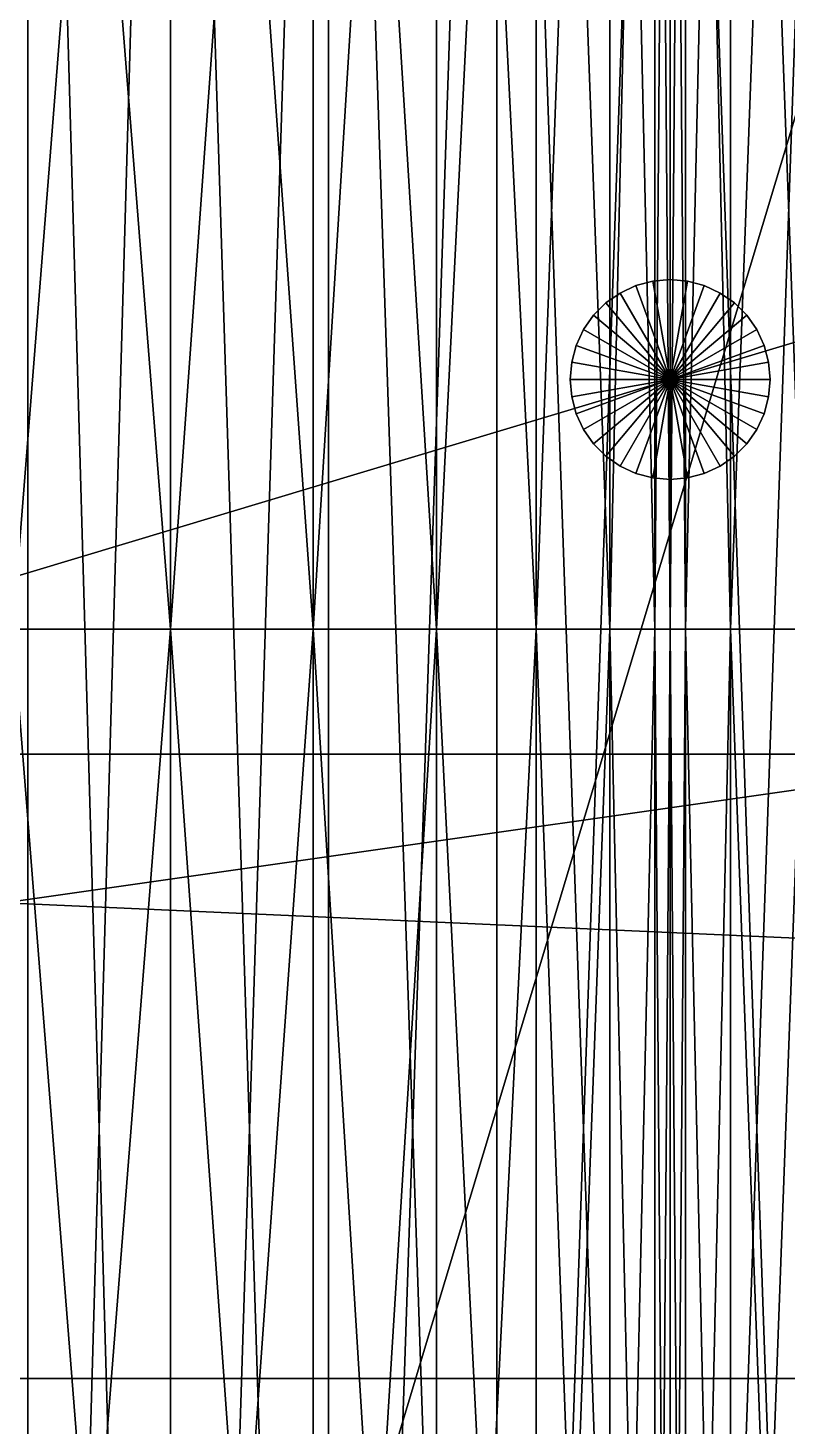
# Model space of a CAD drawing. Header units: metres. Extents: x -7 to 7, y -6 to 6.4.
# Drawn here: x -3.643 to -2.883, y 2.202 to 3.602 of the extents above; entities that cross this region are included whole.
import ezdxf

# ---------------------------------------------------------------- set-up
doc = ezdxf.new("R2010")
doc.units = ezdxf.units.M

msp = doc.modelspace()

# ---------------------------------------------------------------- linework, layer by layer
at = {"layer": 'Cube'}
for points in [[(-7, 4.25, 0.2), (7, 2.875, 0.175), (-7, 2.875, 0.175)], [(-7, 4.25, 0.2), (7, 4.25, 0.2), (7, 2.875, 0.175)], [(-7, 2.25, -0.2), (7, 4.25, -0.2), (-7, 4.25, -0.2)], [(-7, 2.25, -0.2), (7, 2.25, -0.2), (7, 4.25, -0.2)], [(-7, 2.875, 0.175), (7, 2.25, -0.2), (-7, 2.25, -0.2)], [(-7, 2.875, 0.175), (7, 2.875, 0.175), (7, 2.25, -0.2)]]:
    msp.add_3dface(points, dxfattribs=at)
at = {"layer": 'Cylinder 11'}
for points in [[(-3, 3.25, 1.9), (-3.0342, 3.344, 1.9), (-3.0174, 3.3485, 1.9)], [(-3.0342, 3.344, 1.9), (-3.0174, 3.3485, 1.9), (-3.0174, 3.3485, 1.9)], [(-3.0342, 3.344, 1.9), (-3.0342, 3.344, 1.9), (-3.0174, 3.3485, 1.9)], [(-3.0342, 3.344, 1.9), (-3.0174, 3.3485, 1.4), (-3.0174, 3.3485, 1.9)], [(-3.0342, 3.344, 1.9), (-3.0342, 3.344, 1.4), (-3.0174, 3.3485, 1.4)], [(-3.0342, 3.344, 1.4), (-3.0174, 3.3485, 0.9), (-3.0174, 3.3485, 1.4)], [(-3.0342, 3.344, 1.4), (-3.0342, 3.344, 0.9), (-3.0174, 3.3485, 0.9)], [(-3.0342, 3.344, 0.9), (-3.0174, 3.3485, 0.9), (-3.0174, 3.3485, 0.9)], [(-3.0342, 3.344, 0.9), (-3.0342, 3.344, 0.9), (-3.0174, 3.3485, 0.9)], [(-3.0342, 3.344, 0.9), (-3, 3.25, 0.9), (-3.0174, 3.3485, 0.9)], [(-3, 3.25, 1.9), (-3.0174, 3.3485, 1.9), (-3, 3.35, 1.9)], [(-3.0174, 3.3485, 1.9), (-3, 3.35, 1.9), (-3, 3.35, 1.9)], [(-3.0174, 3.3485, 1.9), (-3.0174, 3.3485, 1.9), (-3, 3.35, 1.9)], [(-3.0174, 3.3485, 1.9), (-3, 3.35, 1.4), (-3, 3.35, 1.9)], [(-3.0174, 3.3485, 1.9), (-3.0174, 3.3485, 1.4), (-3, 3.35, 1.4)], [(-3.0174, 3.3485, 1.4), (-3, 3.35, 0.9), (-3, 3.35, 1.4)], [(-3.0174, 3.3485, 1.4), (-3.0174, 3.3485, 0.9), (-3, 3.35, 0.9)], [(-3.0174, 3.3485, 0.9), (-3, 3.35, 0.9), (-3, 3.35, 0.9)], [(-3.0174, 3.3485, 0.9), (-3.0174, 3.3485, 0.9), (-3, 3.35, 0.9)], [(-3.0174, 3.3485, 0.9), (-3, 3.25, 0.9), (-3, 3.35, 0.9)], [(-3.0174, 3.3485, 0.9), (-3, 3.25, 0.9), (-3, 3.25, 0.9)], [(-3, 3.25, 1.9), (-3.0174, 3.3485, 1.9), (-3, 3.25, 1.9)], [(-3, 3.25, 1.9), (-3, 3.35, 1.9), (-3, 3.25, 1.9)], [(-3, 3.25, 1.9), (-3, 3.35, 1.9), (-2.9826, 3.3485, 1.9)], [(-3, 3.35, 1.9), (-2.9826, 3.3485, 1.9), (-2.9826, 3.3485, 1.9)], [(-3, 3.35, 1.9), (-3, 3.35, 1.9), (-2.9826, 3.3485, 1.9)], [(-3, 3.35, 1.9), (-2.9826, 3.3485, 1.4), (-2.9826, 3.3485, 1.9)], [(-3, 3.35, 1.9), (-3, 3.35, 1.4), (-2.9826, 3.3485, 1.4)], [(-3, 3.35, 1.4), (-2.9826, 3.3485, 0.9), (-2.9826, 3.3485, 1.4)], [(-3, 3.35, 1.4), (-3, 3.35, 0.9), (-2.9826, 3.3485, 0.9)], [(-3, 3.35, 0.9), (-2.9826, 3.3485, 0.9), (-2.9826, 3.3485, 0.9)], [(-3, 3.35, 0.9), (-3, 3.35, 0.9), (-2.9826, 3.3485, 0.9)], [(-3, 3.35, 0.9), (-3, 3.25, 0.9), (-2.9826, 3.3485, 0.9)], [(-3, 3.35, 0.9), (-3, 3.25, 0.9), (-3, 3.25, 0.9)], [(-3, 3.25, 1.9), (-2.9826, 3.3485, 1.9), (-2.9658, 3.344, 1.9)], [(-2.9826, 3.3485, 0.9), (-3, 3.25, 0.9), (-2.9658, 3.344, 0.9)], [(-2.9826, 3.3485, 0.9), (-3, 3.25, 0.9), (-3, 3.25, 0.9)], [(-3, 3.25, 1.9), (-2.9826, 3.3485, 1.9), (-3, 3.25, 1.9)], [(-2.9826, 3.3485, 1.9), (-2.9658, 3.344, 1.9), (-2.9658, 3.344, 1.9)], [(-2.9826, 3.3485, 1.9), (-2.9826, 3.3485, 1.9), (-2.9658, 3.344, 1.9)], [(-2.9826, 3.3485, 1.9), (-2.9658, 3.344, 1.4), (-2.9658, 3.344, 1.9)], [(-2.9826, 3.3485, 1.9), (-2.9826, 3.3485, 1.4), (-2.9658, 3.344, 1.4)], [(-2.9826, 3.3485, 1.4), (-2.9658, 3.344, 0.9), (-2.9658, 3.344, 1.4)], [(-2.9826, 3.3485, 1.4), (-2.9826, 3.3485, 0.9), (-2.9658, 3.344, 0.9)], [(-2.9826, 3.3485, 0.9), (-2.9658, 3.344, 0.9), (-2.9658, 3.344, 0.9)], [(-2.9826, 3.3485, 0.9), (-2.9826, 3.3485, 0.9), (-2.9658, 3.344, 0.9)], [(-3, 3.25, 1.9), (-3.0643, 3.3266, 1.9), (-3.05, 3.3366, 1.9)], [(-3.0643, 3.3266, 1.9), (-3.05, 3.3366, 1.9), (-3.05, 3.3366, 1.9)], [(-3.0643, 3.3266, 1.9), (-3.0643, 3.3266, 1.9), (-3.05, 3.3366, 1.9)], [(-3.0643, 3.3266, 1.9), (-3.05, 3.3366, 1.4), (-3.05, 3.3366, 1.9)], [(-3.0643, 3.3266, 1.9), (-3.0643, 3.3266, 1.4), (-3.05, 3.3366, 1.4)], [(-3.0643, 3.3266, 1.4), (-3.05, 3.3366, 0.9), (-3.05, 3.3366, 1.4)], [(-3.0643, 3.3266, 1.4), (-3.0643, 3.3266, 0.9), (-3.05, 3.3366, 0.9)], [(-3.0643, 3.3266, 0.9), (-3.05, 3.3366, 0.9), (-3.05, 3.3366, 0.9)], [(-3.0643, 3.3266, 0.9), (-3.0643, 3.3266, 0.9), (-3.05, 3.3366, 0.9)], [(-3.0643, 3.3266, 0.9), (-3, 3.25, 0.9), (-3.05, 3.3366, 0.9)], [(-3, 3.25, 1.9), (-3.05, 3.3366, 1.9), (-3.0342, 3.344, 1.9)], [(-3.05, 3.3366, 1.9), (-3.0342, 3.344, 1.9), (-3.0342, 3.344, 1.9)], [(-3.05, 3.3366, 1.9), (-3.05, 3.3366, 1.9), (-3.0342, 3.344, 1.9)], [(-3.05, 3.3366, 1.9), (-3.0342, 3.344, 1.4), (-3.0342, 3.344, 1.9)], [(-3.05, 3.3366, 1.9), (-3.05, 3.3366, 1.4), (-3.0342, 3.344, 1.4)], [(-3.05, 3.3366, 1.4), (-3.0342, 3.344, 0.9), (-3.0342, 3.344, 1.4)], [(-3.05, 3.3366, 1.4), (-3.05, 3.3366, 0.9), (-3.0342, 3.344, 0.9)], [(-3.05, 3.3366, 0.9), (-3.0342, 3.344, 0.9), (-3.0342, 3.344, 0.9)], [(-3.05, 3.3366, 0.9), (-3.05, 3.3366, 0.9), (-3.0342, 3.344, 0.9)], [(-3.05, 3.3366, 0.9), (-3, 3.25, 0.9), (-3.0342, 3.344, 0.9)], [(-3.05, 3.3366, 0.9), (-3, 3.25, 0.9), (-3, 3.25, 0.9)], [(-3, 3.25, 1.9), (-3.05, 3.3366, 1.9), (-3, 3.25, 1.9)], [(-3.0342, 3.344, 0.9), (-3, 3.25, 0.9), (-3, 3.25, 0.9)], [(-3, 3.25, 1.9), (-3.0342, 3.344, 1.9), (-3, 3.25, 1.9)], [(-3, 3.25, 1.9), (-2.9658, 3.344, 1.9), (-2.95, 3.3366, 1.9)], [(-2.9658, 3.344, 0.9), (-3, 3.25, 0.9), (-2.95, 3.3366, 0.9)], [(-2.9658, 3.344, 0.9), (-3, 3.25, 0.9), (-3, 3.25, 0.9)], [(-3, 3.25, 1.9), (-2.9658, 3.344, 1.9), (-3, 3.25, 1.9)], [(-3, 3.25, 1.9), (-2.95, 3.3366, 1.9), (-2.9357, 3.3266, 1.9)], [(-2.95, 3.3366, 0.9), (-3, 3.25, 0.9), (-2.9357, 3.3266, 0.9)], [(-2.95, 3.3366, 0.9), (-3, 3.25, 0.9), (-3, 3.25, 0.9)], [(-3, 3.25, 1.9), (-2.95, 3.3366, 1.9), (-3, 3.25, 1.9)], [(-2.9658, 3.344, 1.9), (-2.95, 3.3366, 1.9), (-2.95, 3.3366, 1.9)], [(-2.9658, 3.344, 1.9), (-2.9658, 3.344, 1.9), (-2.95, 3.3366, 1.9)], [(-2.9658, 3.344, 1.9), (-2.95, 3.3366, 1.4), (-2.95, 3.3366, 1.9)], [(-2.9658, 3.344, 1.9), (-2.9658, 3.344, 1.4), (-2.95, 3.3366, 1.4)], [(-2.9658, 3.344, 1.4), (-2.95, 3.3366, 0.9), (-2.95, 3.3366, 1.4)], [(-2.9658, 3.344, 1.4), (-2.9658, 3.344, 0.9), (-2.95, 3.3366, 0.9)], [(-2.9658, 3.344, 0.9), (-2.95, 3.3366, 0.9), (-2.95, 3.3366, 0.9)], [(-2.9658, 3.344, 0.9), (-2.9658, 3.344, 0.9), (-2.95, 3.3366, 0.9)], [(-2.95, 3.3366, 1.9), (-2.9357, 3.3266, 1.9), (-2.9357, 3.3266, 1.9)], [(-2.95, 3.3366, 1.9), (-2.95, 3.3366, 1.9), (-2.9357, 3.3266, 1.9)], [(-2.95, 3.3366, 1.9), (-2.9357, 3.3266, 1.4), (-2.9357, 3.3266, 1.9)], [(-2.95, 3.3366, 1.9), (-2.95, 3.3366, 1.4), (-2.9357, 3.3266, 1.4)], [(-2.95, 3.3366, 1.4), (-2.9357, 3.3266, 0.9), (-2.9357, 3.3266, 1.4)], [(-2.95, 3.3366, 1.4), (-2.95, 3.3366, 0.9), (-2.9357, 3.3266, 0.9)], [(-2.95, 3.3366, 0.9), (-2.9357, 3.3266, 0.9), (-2.9357, 3.3266, 0.9)], [(-2.95, 3.3366, 0.9), (-2.95, 3.3366, 0.9), (-2.9357, 3.3266, 0.9)], [(-3, 3.25, 1.9), (-3.0766, 3.3143, 1.9), (-3.0643, 3.3266, 1.9)], [(-3.0766, 3.3143, 1.9), (-3.0643, 3.3266, 1.9), (-3.0643, 3.3266, 1.9)], [(-3.0766, 3.3143, 1.9), (-3.0766, 3.3143, 1.9), (-3.0643, 3.3266, 1.9)], [(-3.0766, 3.3143, 1.9), (-3.0643, 3.3266, 1.4), (-3.0643, 3.3266, 1.9)], [(-3.0766, 3.3143, 1.9), (-3.0766, 3.3143, 1.4), (-3.0643, 3.3266, 1.4)], [(-3.0766, 3.3143, 1.4), (-3.0643, 3.3266, 0.9), (-3.0643, 3.3266, 1.4)], [(-3.0766, 3.3143, 1.4), (-3.0766, 3.3143, 0.9), (-3.0643, 3.3266, 0.9)], [(-3.0766, 3.3143, 0.9), (-3.0643, 3.3266, 0.9), (-3.0643, 3.3266, 0.9)], [(-3.0766, 3.3143, 0.9), (-3.0766, 3.3143, 0.9), (-3.0643, 3.3266, 0.9)], [(-3.0766, 3.3143, 0.9), (-3, 3.25, 0.9), (-3.0643, 3.3266, 0.9)], [(-3.0643, 3.3266, 0.9), (-3, 3.25, 0.9), (-3, 3.25, 0.9)], [(-3, 3.25, 1.9), (-3.0643, 3.3266, 1.9), (-3, 3.25, 1.9)], [(-3, 3.25, 1.9), (-2.9357, 3.3266, 1.9), (-2.9234, 3.3143, 1.9)], [(-2.9357, 3.3266, 0.9), (-3, 3.25, 0.9), (-2.9234, 3.3143, 0.9)], [(-2.9357, 3.3266, 0.9), (-3, 3.25, 0.9), (-3, 3.25, 0.9)], [(-3, 3.25, 1.9), (-2.9357, 3.3266, 1.9), (-3, 3.25, 1.9)], [(-2.9357, 3.3266, 1.9), (-2.9234, 3.3143, 1.9), (-2.9234, 3.3143, 1.9)], [(-2.9357, 3.3266, 1.9), (-2.9357, 3.3266, 1.9), (-2.9234, 3.3143, 1.9)], [(-2.9357, 3.3266, 1.9), (-2.9234, 3.3143, 1.4), (-2.9234, 3.3143, 1.9)], [(-2.9357, 3.3266, 1.9), (-2.9357, 3.3266, 1.4), (-2.9234, 3.3143, 1.4)], [(-2.9357, 3.3266, 1.4), (-2.9234, 3.3143, 0.9), (-2.9234, 3.3143, 1.4)], [(-2.9357, 3.3266, 1.4), (-2.9357, 3.3266, 0.9), (-2.9234, 3.3143, 0.9)], [(-2.9357, 3.3266, 0.9), (-2.9234, 3.3143, 0.9), (-2.9234, 3.3143, 0.9)], [(-2.9357, 3.3266, 0.9), (-2.9357, 3.3266, 0.9), (-2.9234, 3.3143, 0.9)], [(-3, 3.25, 1.9), (-3.0866, 3.3, 1.9), (-3.0766, 3.3143, 1.9)], [(-3.0866, 3.3, 1.9), (-3.0766, 3.3143, 1.9), (-3.0766, 3.3143, 1.9)], [(-3.0866, 3.3, 1.9), (-3.0866, 3.3, 1.9), (-3.0766, 3.3143, 1.9)], [(-3.0866, 3.3, 1.9), (-3.0766, 3.3143, 1.4), (-3.0766, 3.3143, 1.9)], [(-3.0866, 3.3, 1.9), (-3.0866, 3.3, 1.4), (-3.0766, 3.3143, 1.4)], [(-3.0866, 3.3, 1.4), (-3.0766, 3.3143, 0.9), (-3.0766, 3.3143, 1.4)], [(-3.0866, 3.3, 1.4), (-3.0866, 3.3, 0.9), (-3.0766, 3.3143, 0.9)], [(-3.0866, 3.3, 0.9), (-3.0766, 3.3143, 0.9), (-3.0766, 3.3143, 0.9)], [(-3.0866, 3.3, 0.9), (-3.0866, 3.3, 0.9), (-3.0766, 3.3143, 0.9)], [(-3.0866, 3.3, 0.9), (-3, 3.25, 0.9), (-3.0766, 3.3143, 0.9)], [(-3.0766, 3.3143, 0.9), (-3, 3.25, 0.9), (-3, 3.25, 0.9)], [(-3, 3.25, 1.9), (-3.0766, 3.3143, 1.9), (-3, 3.25, 1.9)], [(-3, 3.25, 1.9), (-2.9234, 3.3143, 1.9), (-2.9134, 3.3, 1.9)], [(-2.9234, 3.3143, 0.9), (-3, 3.25, 0.9), (-2.9134, 3.3, 0.9)], [(-2.9234, 3.3143, 0.9), (-3, 3.25, 0.9), (-3, 3.25, 0.9)], [(-3, 3.25, 1.9), (-2.9234, 3.3143, 1.9), (-3, 3.25, 1.9)], [(-2.9234, 3.3143, 1.9), (-2.9134, 3.3, 1.9), (-2.9134, 3.3, 1.9)], [(-2.9234, 3.3143, 1.9), (-2.9234, 3.3143, 1.9), (-2.9134, 3.3, 1.9)], [(-2.9234, 3.3143, 1.9), (-2.9134, 3.3, 1.4), (-2.9134, 3.3, 1.9)], [(-2.9234, 3.3143, 1.9), (-2.9234, 3.3143, 1.4), (-2.9134, 3.3, 1.4)], [(-2.9234, 3.3143, 1.4), (-2.9134, 3.3, 0.9), (-2.9134, 3.3, 1.4)], [(-2.9234, 3.3143, 1.4), (-2.9234, 3.3143, 0.9), (-2.9134, 3.3, 0.9)], [(-2.9234, 3.3143, 0.9), (-2.9134, 3.3, 0.9), (-2.9134, 3.3, 0.9)], [(-2.9234, 3.3143, 0.9), (-2.9234, 3.3143, 0.9), (-2.9134, 3.3, 0.9)], [(-3, 3.25, 1.9), (-3.094, 3.2842, 1.9), (-3.0866, 3.3, 1.9)], [(-3.094, 3.2842, 1.9), (-3.0866, 3.3, 1.9), (-3.0866, 3.3, 1.9)], [(-3.094, 3.2842, 1.9), (-3.094, 3.2842, 1.9), (-3.0866, 3.3, 1.9)], [(-3.094, 3.2842, 1.9), (-3.0866, 3.3, 1.4), (-3.0866, 3.3, 1.9)], [(-3.094, 3.2842, 1.9), (-3.094, 3.2842, 1.4), (-3.0866, 3.3, 1.4)], [(-3.094, 3.2842, 1.4), (-3.0866, 3.3, 0.9), (-3.0866, 3.3, 1.4)], [(-3.094, 3.2842, 1.4), (-3.094, 3.2842, 0.9), (-3.0866, 3.3, 0.9)], [(-3.094, 3.2842, 0.9), (-3.0866, 3.3, 0.9), (-3.0866, 3.3, 0.9)], [(-3.094, 3.2842, 0.9), (-3.094, 3.2842, 0.9), (-3.0866, 3.3, 0.9)], [(-3.094, 3.2842, 0.9), (-3, 3.25, 0.9), (-3.0866, 3.3, 0.9)], [(-3.0866, 3.3, 0.9), (-3, 3.25, 0.9), (-3, 3.25, 0.9)], [(-3, 3.25, 1.9), (-3.0866, 3.3, 1.9), (-3, 3.25, 1.9)], [(-3, 3.25, 1.9), (-2.9134, 3.3, 1.9), (-2.906, 3.2842, 1.9)], [(-2.9134, 3.3, 0.9), (-3, 3.25, 0.9), (-2.906, 3.2842, 0.9)], [(-2.9134, 3.3, 0.9), (-3, 3.25, 0.9), (-3, 3.25, 0.9)], [(-3, 3.25, 1.9), (-2.9134, 3.3, 1.9), (-3, 3.25, 1.9)], [(-2.9134, 3.3, 1.9), (-2.906, 3.2842, 1.9), (-2.906, 3.2842, 1.9)], [(-2.9134, 3.3, 1.9), (-2.9134, 3.3, 1.9), (-2.906, 3.2842, 1.9)], [(-2.9134, 3.3, 1.9), (-2.906, 3.2842, 1.4), (-2.906, 3.2842, 1.9)], [(-2.9134, 3.3, 1.9), (-2.9134, 3.3, 1.4), (-2.906, 3.2842, 1.4)], [(-2.9134, 3.3, 1.4), (-2.906, 3.2842, 0.9), (-2.906, 3.2842, 1.4)], [(-2.9134, 3.3, 1.4), (-2.9134, 3.3, 0.9), (-2.906, 3.2842, 0.9)], [(-2.9134, 3.3, 0.9), (-2.906, 3.2842, 0.9), (-2.906, 3.2842, 0.9)], [(-2.9134, 3.3, 0.9), (-2.9134, 3.3, 0.9), (-2.906, 3.2842, 0.9)], [(-3, 3.25, 1.9), (-3.0985, 3.2674, 1.9), (-3.094, 3.2842, 1.9)], [(-3.0985, 3.2674, 1.9), (-3.094, 3.2842, 1.9), (-3.094, 3.2842, 1.9)], [(-3.0985, 3.2674, 1.9), (-3.0985, 3.2674, 1.9), (-3.094, 3.2842, 1.9)], [(-3.0985, 3.2674, 1.9), (-3.094, 3.2842, 1.4), (-3.094, 3.2842, 1.9)], [(-3.0985, 3.2674, 1.9), (-3.0985, 3.2674, 1.4), (-3.094, 3.2842, 1.4)], [(-3.0985, 3.2674, 1.4), (-3.094, 3.2842, 0.9), (-3.094, 3.2842, 1.4)], [(-3.0985, 3.2674, 1.4), (-3.0985, 3.2674, 0.9), (-3.094, 3.2842, 0.9)], [(-3.0985, 3.2674, 0.9), (-3.094, 3.2842, 0.9), (-3.094, 3.2842, 0.9)], [(-3.0985, 3.2674, 0.9), (-3.0985, 3.2674, 0.9), (-3.094, 3.2842, 0.9)], [(-3.0985, 3.2674, 0.9), (-3, 3.25, 0.9), (-3.094, 3.2842, 0.9)], [(-3.094, 3.2842, 0.9), (-3, 3.25, 0.9), (-3, 3.25, 0.9)], [(-3, 3.25, 1.9), (-3.094, 3.2842, 1.9), (-3, 3.25, 1.9)], [(-3, 3.25, 1.9), (-2.906, 3.2842, 1.9), (-2.9015, 3.2674, 1.9)], [(-2.906, 3.2842, 0.9), (-3, 3.25, 0.9), (-2.9015, 3.2674, 0.9)], [(-2.906, 3.2842, 0.9), (-3, 3.25, 0.9), (-3, 3.25, 0.9)], [(-3, 3.25, 1.9), (-2.906, 3.2842, 1.9), (-3, 3.25, 1.9)], [(-2.906, 3.2842, 1.9), (-2.9015, 3.2674, 1.9), (-2.9015, 3.2674, 1.9)], [(-2.906, 3.2842, 1.9), (-2.906, 3.2842, 1.9), (-2.9015, 3.2674, 1.9)], [(-2.906, 3.2842, 1.9), (-2.9015, 3.2674, 1.4), (-2.9015, 3.2674, 1.9)], [(-2.906, 3.2842, 1.9), (-2.906, 3.2842, 1.4), (-2.9015, 3.2674, 1.4)], [(-2.906, 3.2842, 1.4), (-2.9015, 3.2674, 0.9), (-2.9015, 3.2674, 1.4)], [(-2.906, 3.2842, 1.4), (-2.906, 3.2842, 0.9), (-2.9015, 3.2674, 0.9)], [(-2.906, 3.2842, 0.9), (-2.9015, 3.2674, 0.9), (-2.9015, 3.2674, 0.9)], [(-2.906, 3.2842, 0.9), (-2.906, 3.2842, 0.9), (-2.9015, 3.2674, 0.9)], [(-3, 3.25, 1.9), (-3.1, 3.25, 1.9), (-3.0985, 3.2674, 1.9)], [(-3.1, 3.25, 1.9), (-3.0985, 3.2674, 1.9), (-3.0985, 3.2674, 1.9)], [(-3.1, 3.25, 1.9), (-3.1, 3.25, 1.9), (-3.0985, 3.2674, 1.9)], [(-3.1, 3.25, 1.9), (-3.0985, 3.2674, 1.4), (-3.0985, 3.2674, 1.9)], [(-3.1, 3.25, 1.9), (-3.1, 3.25, 1.4), (-3.0985, 3.2674, 1.4)], [(-3.1, 3.25, 1.4), (-3.0985, 3.2674, 0.9), (-3.0985, 3.2674, 1.4)], [(-3.1, 3.25, 1.4), (-3.1, 3.25, 0.9), (-3.0985, 3.2674, 0.9)], [(-3.1, 3.25, 0.9), (-3.0985, 3.2674, 0.9), (-3.0985, 3.2674, 0.9)], [(-3.1, 3.25, 0.9), (-3.1, 3.25, 0.9), (-3.0985, 3.2674, 0.9)], [(-3.1, 3.25, 0.9), (-3, 3.25, 0.9), (-3.0985, 3.2674, 0.9)], [(-3.0985, 3.2674, 0.9), (-3, 3.25, 0.9), (-3, 3.25, 0.9)], [(-3, 3.25, 1.9), (-3.0985, 3.2674, 1.9), (-3, 3.25, 1.9)], [(-3, 3.25, 1.9), (-2.9015, 3.2674, 1.9), (-2.9, 3.25, 1.9)], [(-2.9015, 3.2674, 0.9), (-3, 3.25, 0.9), (-2.9, 3.25, 0.9)], [(-2.9015, 3.2674, 0.9), (-3, 3.25, 0.9), (-3, 3.25, 0.9)], [(-3, 3.25, 1.9), (-2.9015, 3.2674, 1.9), (-3, 3.25, 1.9)], [(-2.9015, 3.2674, 1.9), (-2.9, 3.25, 1.9), (-2.9, 3.25, 1.9)], [(-2.9015, 3.2674, 1.9), (-2.9015, 3.2674, 1.9), (-2.9, 3.25, 1.9)], [(-2.9015, 3.2674, 1.9), (-2.9, 3.25, 1.4), (-2.9, 3.25, 1.9)], [(-2.9015, 3.2674, 1.9), (-2.9015, 3.2674, 1.4), (-2.9, 3.25, 1.4)], [(-2.9015, 3.2674, 1.4), (-2.9, 3.25, 0.9), (-2.9, 3.25, 1.4)], [(-2.9015, 3.2674, 1.4), (-2.9015, 3.2674, 0.9), (-2.9, 3.25, 0.9)], [(-2.9015, 3.2674, 0.9), (-2.9, 3.25, 0.9), (-2.9, 3.25, 0.9)], [(-2.9015, 3.2674, 0.9), (-2.9015, 3.2674, 0.9), (-2.9, 3.25, 0.9)], [(-3.1, 3.25, 0.9), (-3, 3.25, 0.9), (-3, 3.25, 0.9)], [(-3, 3.25, 1.9), (-3.1, 3.25, 1.9), (-3, 3.25, 1.9)], [(-3, 3.25, 1.9), (-3.0985, 3.2326, 1.9), (-3.1, 3.25, 1.9)], [(-3.0985, 3.2326, 1.9), (-3.1, 3.25, 1.9), (-3.1, 3.25, 1.9)], [(-3.0985, 3.2326, 1.9), (-3.0985, 3.2326, 1.9), (-3.1, 3.25, 1.9)], [(-3.0985, 3.2326, 1.9), (-3.1, 3.25, 1.4), (-3.1, 3.25, 1.9)], [(-3.0985, 3.2326, 1.9), (-3.0985, 3.2326, 1.4), (-3.1, 3.25, 1.4)], [(-3.0985, 3.2326, 1.4), (-3.1, 3.25, 0.9), (-3.1, 3.25, 1.4)], [(-3.0985, 3.2326, 1.4), (-3.0985, 3.2326, 0.9), (-3.1, 3.25, 0.9)], [(-3.0985, 3.2326, 0.9), (-3.1, 3.25, 0.9), (-3.1, 3.25, 0.9)], [(-3.0985, 3.2326, 0.9), (-3.0985, 3.2326, 0.9), (-3.1, 3.25, 0.9)], [(-3.0985, 3.2326, 0.9), (-3, 3.25, 0.9), (-3.1, 3.25, 0.9)], [(-3.0985, 3.2326, 0.9), (-3, 3.25, 0.9), (-3, 3.25, 0.9)], [(-3, 3.25, 1.9), (-3.0985, 3.2326, 1.9), (-3, 3.25, 1.9)], [(-3, 3.25, 1.9), (-3.094, 3.2158, 1.9), (-3.0985, 3.2326, 1.9)], [(-3.094, 3.2158, 0.9), (-3, 3.25, 0.9), (-3.0985, 3.2326, 0.9)], [(-3.094, 3.2158, 0.9), (-3, 3.25, 0.9), (-3, 3.25, 0.9)], [(-3, 3.25, 1.9), (-3.094, 3.2158, 1.9), (-3, 3.25, 1.9)], [(-3, 3.25, 1.9), (-3.0866, 3.2, 1.9), (-3.094, 3.2158, 1.9)], [(-3.0866, 3.2, 0.9), (-3, 3.25, 0.9), (-3.094, 3.2158, 0.9)], [(-3.0866, 3.2, 0.9), (-3, 3.25, 0.9), (-3, 3.25, 0.9)], [(-3, 3.25, 1.9), (-3.0866, 3.2, 1.9), (-3, 3.25, 1.9)], [(-3, 3.25, 1.9), (-3.0766, 3.1857, 1.9), (-3.0866, 3.2, 1.9)], [(-3.0766, 3.1857, 0.9), (-3, 3.25, 0.9), (-3.0866, 3.2, 0.9)], [(-3.0766, 3.1857, 0.9), (-3, 3.25, 0.9), (-3, 3.25, 0.9)], [(-3, 3.25, 1.9), (-3.0766, 3.1857, 1.9), (-3, 3.25, 1.9)], [(-3, 3.25, 1.9), (-3.0643, 3.1734, 1.9), (-3.0766, 3.1857, 1.9)], [(-3.0643, 3.1734, 0.9), (-3, 3.25, 0.9), (-3.0766, 3.1857, 0.9)], [(-3.0643, 3.1734, 0.9), (-3, 3.25, 0.9), (-3, 3.25, 0.9)], [(-3, 3.25, 1.9), (-3.0643, 3.1734, 1.9), (-3, 3.25, 1.9)], [(-3, 3.25, 1.9), (-3.05, 3.1634, 1.9), (-3.0643, 3.1734, 1.9)], [(-3.05, 3.1634, 0.9), (-3, 3.25, 0.9), (-3.0643, 3.1734, 0.9)], [(-3.05, 3.1634, 0.9), (-3, 3.25, 0.9), (-3, 3.25, 0.9)], [(-3, 3.25, 1.9), (-3.05, 3.1634, 1.9), (-3, 3.25, 1.9)], [(-3, 3.25, 1.9), (-3.0342, 3.156, 1.9), (-3.05, 3.1634, 1.9)], [(-3.0342, 3.156, 0.9), (-3, 3.25, 0.9), (-3.05, 3.1634, 0.9)], [(-3.0342, 3.156, 0.9), (-3, 3.25, 0.9), (-3, 3.25, 0.9)], [(-3, 3.25, 1.9), (-3.0342, 3.156, 1.9), (-3, 3.25, 1.9)], [(-3, 3.25, 1.9), (-3.0174, 3.1515, 1.9), (-3.0342, 3.156, 1.9)], [(-3.0174, 3.1515, 0.9), (-3, 3.25, 0.9), (-3.0342, 3.156, 0.9)], [(-3.0174, 3.1515, 0.9), (-3, 3.25, 0.9), (-3, 3.25, 0.9)], [(-3, 3.25, 1.9), (-3.0174, 3.1515, 1.9), (-3, 3.25, 1.9)], [(-3, 3.25, 1.9), (-3, 3.15, 1.9), (-3.0174, 3.1515, 1.9)], [(-3, 3.15, 0.9), (-3, 3.25, 0.9), (-3.0174, 3.1515, 0.9)], [(-3, 3.15, 0.9), (-3, 3.25, 0.9), (-3, 3.25, 0.9)], [(-3, 3.25, 1.9), (-3, 3.15, 1.9), (-3, 3.25, 1.9)], [(-3, 3.25, 1.9), (-2.9826, 3.1515, 1.9), (-3, 3.15, 1.9)], [(-2.9826, 3.1515, 0.9), (-3, 3.25, 0.9), (-3, 3.15, 0.9)], [(-2.9826, 3.1515, 0.9), (-3, 3.25, 0.9), (-3, 3.25, 0.9)], [(-3, 3.25, 1.9), (-2.9826, 3.1515, 1.9), (-3, 3.25, 1.9)], [(-3, 3.25, 1.9), (-2.9658, 3.156, 1.9), (-2.9826, 3.1515, 1.9)], [(-2.9658, 3.156, 0.9), (-3, 3.25, 0.9), (-2.9826, 3.1515, 0.9)], [(-2.9658, 3.156, 0.9), (-3, 3.25, 0.9), (-3, 3.25, 0.9)], [(-3, 3.25, 1.9), (-2.9658, 3.156, 1.9), (-3, 3.25, 1.9)], [(-3, 3.25, 1.9), (-2.95, 3.1634, 1.9), (-2.9658, 3.156, 1.9)], [(-2.95, 3.1634, 0.9), (-3, 3.25, 0.9), (-2.9658, 3.156, 0.9)], [(-2.95, 3.1634, 0.9), (-3, 3.25, 0.9), (-3, 3.25, 0.9)], [(-3, 3.25, 1.9), (-2.95, 3.1634, 1.9), (-3, 3.25, 1.9)], [(-3, 3.25, 1.9), (-2.9357, 3.1734, 1.9), (-2.95, 3.1634, 1.9)], [(-2.9357, 3.1734, 0.9), (-3, 3.25, 0.9), (-2.95, 3.1634, 0.9)], [(-2.9357, 3.1734, 0.9), (-3, 3.25, 0.9), (-3, 3.25, 0.9)], [(-3, 3.25, 1.9), (-2.9357, 3.1734, 1.9), (-3, 3.25, 1.9)], [(-3, 3.25, 1.9), (-2.9234, 3.1857, 1.9), (-2.9357, 3.1734, 1.9)], [(-2.9234, 3.1857, 0.9), (-3, 3.25, 0.9), (-2.9357, 3.1734, 0.9)], [(-2.9234, 3.1857, 0.9), (-3, 3.25, 0.9), (-3, 3.25, 0.9)], [(-3, 3.25, 1.9), (-2.9234, 3.1857, 1.9), (-3, 3.25, 1.9)], [(-3, 3.25, 1.9), (-2.9134, 3.2, 1.9), (-2.9234, 3.1857, 1.9)], [(-2.9134, 3.2, 0.9), (-3, 3.25, 0.9), (-2.9234, 3.1857, 0.9)], [(-2.9134, 3.2, 0.9), (-3, 3.25, 0.9), (-3, 3.25, 0.9)], [(-3, 3.25, 1.9), (-2.9134, 3.2, 1.9), (-3, 3.25, 1.9)], [(-3, 3.25, 1.9), (-2.906, 3.2158, 1.9), (-2.9134, 3.2, 1.9)], [(-2.906, 3.2158, 0.9), (-3, 3.25, 0.9), (-2.9134, 3.2, 0.9)], [(-2.906, 3.2158, 0.9), (-3, 3.25, 0.9), (-3, 3.25, 0.9)], [(-3, 3.25, 1.9), (-2.906, 3.2158, 1.9), (-3, 3.25, 1.9)], [(-3, 3.25, 1.9), (-2.9015, 3.2326, 1.9), (-2.906, 3.2158, 1.9)], [(-2.9015, 3.2326, 0.9), (-3, 3.25, 0.9), (-2.906, 3.2158, 0.9)], [(-2.9015, 3.2326, 0.9), (-3, 3.25, 0.9), (-3, 3.25, 0.9)], [(-3, 3.25, 1.9), (-2.9015, 3.2326, 1.9), (-3, 3.25, 1.9)], [(-3, 3.25, 1.9), (-2.9, 3.25, 1.9), (-2.9015, 3.2326, 1.9)], [(-2.9, 3.25, 0.9), (-3, 3.25, 0.9), (-2.9015, 3.2326, 0.9)], [(-2.9, 3.25, 0.9), (-3, 3.25, 0.9), (-3, 3.25, 0.9)], [(-3, 3.25, 1.9), (-2.9, 3.25, 1.9), (-3, 3.25, 1.9)], [(-2.9, 3.25, 1.9), (-2.9015, 3.2326, 1.9), (-2.9015, 3.2326, 1.9)], [(-2.9, 3.25, 1.9), (-2.9, 3.25, 1.9), (-2.9015, 3.2326, 1.9)], [(-2.9, 3.25, 1.9), (-2.9015, 3.2326, 1.4), (-2.9015, 3.2326, 1.9)], [(-2.9, 3.25, 1.9), (-2.9, 3.25, 1.4), (-2.9015, 3.2326, 1.4)], [(-2.9, 3.25, 1.4), (-2.9015, 3.2326, 0.9), (-2.9015, 3.2326, 1.4)], [(-2.9, 3.25, 1.4), (-2.9, 3.25, 0.9), (-2.9015, 3.2326, 0.9)], [(-2.9, 3.25, 0.9), (-2.9015, 3.2326, 0.9), (-2.9015, 3.2326, 0.9)], [(-2.9, 3.25, 0.9), (-2.9, 3.25, 0.9), (-2.9015, 3.2326, 0.9)], [(-3.094, 3.2158, 1.9), (-3.0985, 3.2326, 1.9), (-3.0985, 3.2326, 1.9)], [(-3.094, 3.2158, 1.9), (-3.094, 3.2158, 1.9), (-3.0985, 3.2326, 1.9)], [(-3.094, 3.2158, 1.9), (-3.0985, 3.2326, 1.4), (-3.0985, 3.2326, 1.9)], [(-3.094, 3.2158, 1.9), (-3.094, 3.2158, 1.4), (-3.0985, 3.2326, 1.4)], [(-3.094, 3.2158, 1.4), (-3.0985, 3.2326, 0.9), (-3.0985, 3.2326, 1.4)], [(-3.094, 3.2158, 1.4), (-3.094, 3.2158, 0.9), (-3.0985, 3.2326, 0.9)], [(-3.094, 3.2158, 0.9), (-3.0985, 3.2326, 0.9), (-3.0985, 3.2326, 0.9)], [(-3.094, 3.2158, 0.9), (-3.094, 3.2158, 0.9), (-3.0985, 3.2326, 0.9)], [(-2.9015, 3.2326, 1.9), (-2.906, 3.2158, 1.9), (-2.906, 3.2158, 1.9)], [(-2.9015, 3.2326, 1.9), (-2.9015, 3.2326, 1.9), (-2.906, 3.2158, 1.9)], [(-2.9015, 3.2326, 1.9), (-2.906, 3.2158, 1.4), (-2.906, 3.2158, 1.9)], [(-2.9015, 3.2326, 1.9), (-2.9015, 3.2326, 1.4), (-2.906, 3.2158, 1.4)], [(-2.9015, 3.2326, 1.4), (-2.906, 3.2158, 0.9), (-2.906, 3.2158, 1.4)], [(-2.9015, 3.2326, 1.4), (-2.9015, 3.2326, 0.9), (-2.906, 3.2158, 0.9)], [(-2.9015, 3.2326, 0.9), (-2.906, 3.2158, 0.9), (-2.906, 3.2158, 0.9)], [(-2.9015, 3.2326, 0.9), (-2.9015, 3.2326, 0.9), (-2.906, 3.2158, 0.9)], [(-3.0866, 3.2, 1.9), (-3.094, 3.2158, 1.9), (-3.094, 3.2158, 1.9)], [(-3.0866, 3.2, 1.9), (-3.0866, 3.2, 1.9), (-3.094, 3.2158, 1.9)], [(-3.0866, 3.2, 1.9), (-3.094, 3.2158, 1.4), (-3.094, 3.2158, 1.9)], [(-3.0866, 3.2, 1.9), (-3.0866, 3.2, 1.4), (-3.094, 3.2158, 1.4)], [(-3.0866, 3.2, 1.4), (-3.094, 3.2158, 0.9), (-3.094, 3.2158, 1.4)], [(-3.0866, 3.2, 1.4), (-3.0866, 3.2, 0.9), (-3.094, 3.2158, 0.9)], [(-3.0866, 3.2, 0.9), (-3.094, 3.2158, 0.9), (-3.094, 3.2158, 0.9)], [(-3.0866, 3.2, 0.9), (-3.0866, 3.2, 0.9), (-3.094, 3.2158, 0.9)], [(-2.906, 3.2158, 1.9), (-2.9134, 3.2, 1.9), (-2.9134, 3.2, 1.9)], [(-2.906, 3.2158, 1.9), (-2.906, 3.2158, 1.9), (-2.9134, 3.2, 1.9)], [(-2.906, 3.2158, 1.9), (-2.9134, 3.2, 1.4), (-2.9134, 3.2, 1.9)], [(-2.906, 3.2158, 1.9), (-2.906, 3.2158, 1.4), (-2.9134, 3.2, 1.4)], [(-2.906, 3.2158, 1.4), (-2.9134, 3.2, 0.9), (-2.9134, 3.2, 1.4)], [(-2.906, 3.2158, 1.4), (-2.906, 3.2158, 0.9), (-2.9134, 3.2, 0.9)], [(-2.906, 3.2158, 0.9), (-2.9134, 3.2, 0.9), (-2.9134, 3.2, 0.9)], [(-2.906, 3.2158, 0.9), (-2.906, 3.2158, 0.9), (-2.9134, 3.2, 0.9)], [(-3.0766, 3.1857, 1.9), (-3.0866, 3.2, 1.9), (-3.0866, 3.2, 1.9)], [(-3.0766, 3.1857, 1.9), (-3.0766, 3.1857, 1.9), (-3.0866, 3.2, 1.9)], [(-3.0766, 3.1857, 1.9), (-3.0866, 3.2, 1.4), (-3.0866, 3.2, 1.9)], [(-3.0766, 3.1857, 1.9), (-3.0766, 3.1857, 1.4), (-3.0866, 3.2, 1.4)], [(-3.0766, 3.1857, 1.4), (-3.0866, 3.2, 0.9), (-3.0866, 3.2, 1.4)], [(-3.0766, 3.1857, 1.4), (-3.0766, 3.1857, 0.9), (-3.0866, 3.2, 0.9)], [(-3.0766, 3.1857, 0.9), (-3.0866, 3.2, 0.9), (-3.0866, 3.2, 0.9)], [(-3.0766, 3.1857, 0.9), (-3.0766, 3.1857, 0.9), (-3.0866, 3.2, 0.9)], [(-2.9134, 3.2, 1.9), (-2.9234, 3.1857, 1.9), (-2.9234, 3.1857, 1.9)], [(-2.9134, 3.2, 1.9), (-2.9134, 3.2, 1.9), (-2.9234, 3.1857, 1.9)], [(-2.9134, 3.2, 1.9), (-2.9234, 3.1857, 1.4), (-2.9234, 3.1857, 1.9)], [(-2.9134, 3.2, 1.9), (-2.9134, 3.2, 1.4), (-2.9234, 3.1857, 1.4)], [(-2.9134, 3.2, 1.4), (-2.9234, 3.1857, 0.9), (-2.9234, 3.1857, 1.4)], [(-2.9134, 3.2, 1.4), (-2.9134, 3.2, 0.9), (-2.9234, 3.1857, 0.9)], [(-2.9134, 3.2, 0.9), (-2.9234, 3.1857, 0.9), (-2.9234, 3.1857, 0.9)], [(-2.9134, 3.2, 0.9), (-2.9134, 3.2, 0.9), (-2.9234, 3.1857, 0.9)], [(-3.0643, 3.1734, 1.9), (-3.0766, 3.1857, 1.9), (-3.0766, 3.1857, 1.9)], [(-3.0643, 3.1734, 1.9), (-3.0643, 3.1734, 1.9), (-3.0766, 3.1857, 1.9)], [(-3.0643, 3.1734, 1.9), (-3.0766, 3.1857, 1.4), (-3.0766, 3.1857, 1.9)], [(-3.0643, 3.1734, 1.9), (-3.0643, 3.1734, 1.4), (-3.0766, 3.1857, 1.4)], [(-3.0643, 3.1734, 1.4), (-3.0766, 3.1857, 0.9), (-3.0766, 3.1857, 1.4)], [(-3.0643, 3.1734, 1.4), (-3.0643, 3.1734, 0.9), (-3.0766, 3.1857, 0.9)], [(-3.0643, 3.1734, 0.9), (-3.0766, 3.1857, 0.9), (-3.0766, 3.1857, 0.9)], [(-3.0643, 3.1734, 0.9), (-3.0643, 3.1734, 0.9), (-3.0766, 3.1857, 0.9)], [(-2.9234, 3.1857, 1.9), (-2.9357, 3.1734, 1.9), (-2.9357, 3.1734, 1.9)], [(-2.9234, 3.1857, 1.9), (-2.9234, 3.1857, 1.9), (-2.9357, 3.1734, 1.9)], [(-2.9234, 3.1857, 1.9), (-2.9357, 3.1734, 1.4), (-2.9357, 3.1734, 1.9)], [(-2.9234, 3.1857, 1.9), (-2.9234, 3.1857, 1.4), (-2.9357, 3.1734, 1.4)], [(-2.9234, 3.1857, 1.4), (-2.9357, 3.1734, 0.9), (-2.9357, 3.1734, 1.4)], [(-2.9234, 3.1857, 1.4), (-2.9234, 3.1857, 0.9), (-2.9357, 3.1734, 0.9)], [(-2.9234, 3.1857, 0.9), (-2.9357, 3.1734, 0.9), (-2.9357, 3.1734, 0.9)], [(-2.9234, 3.1857, 0.9), (-2.9234, 3.1857, 0.9), (-2.9357, 3.1734, 0.9)], [(-3.05, 3.1634, 1.9), (-3.0643, 3.1734, 1.9), (-3.0643, 3.1734, 1.9)], [(-3.05, 3.1634, 1.9), (-3.05, 3.1634, 1.9), (-3.0643, 3.1734, 1.9)], [(-3.05, 3.1634, 1.9), (-3.0643, 3.1734, 1.4), (-3.0643, 3.1734, 1.9)], [(-3.05, 3.1634, 1.9), (-3.05, 3.1634, 1.4), (-3.0643, 3.1734, 1.4)], [(-3.05, 3.1634, 1.4), (-3.0643, 3.1734, 0.9), (-3.0643, 3.1734, 1.4)], [(-3.05, 3.1634, 1.4), (-3.05, 3.1634, 0.9), (-3.0643, 3.1734, 0.9)], [(-3.05, 3.1634, 0.9), (-3.0643, 3.1734, 0.9), (-3.0643, 3.1734, 0.9)], [(-3.05, 3.1634, 0.9), (-3.05, 3.1634, 0.9), (-3.0643, 3.1734, 0.9)], [(-3.0342, 3.156, 1.9), (-3.05, 3.1634, 1.9), (-3.05, 3.1634, 1.9)], [(-3.0342, 3.156, 1.9), (-3.0342, 3.156, 1.9), (-3.05, 3.1634, 1.9)], [(-3.0342, 3.156, 1.9), (-3.05, 3.1634, 1.4), (-3.05, 3.1634, 1.9)], [(-3.0342, 3.156, 1.9), (-3.0342, 3.156, 1.4), (-3.05, 3.1634, 1.4)], [(-3.0342, 3.156, 1.4), (-3.05, 3.1634, 0.9), (-3.05, 3.1634, 1.4)], [(-3.0342, 3.156, 1.4), (-3.0342, 3.156, 0.9), (-3.05, 3.1634, 0.9)], [(-3.0342, 3.156, 0.9), (-3.05, 3.1634, 0.9), (-3.05, 3.1634, 0.9)], [(-3.0342, 3.156, 0.9), (-3.0342, 3.156, 0.9), (-3.05, 3.1634, 0.9)], [(-2.95, 3.1634, 1.9), (-2.9658, 3.156, 1.9), (-2.9658, 3.156, 1.9)], [(-2.95, 3.1634, 1.9), (-2.95, 3.1634, 1.9), (-2.9658, 3.156, 1.9)], [(-2.95, 3.1634, 1.9), (-2.9658, 3.156, 1.4), (-2.9658, 3.156, 1.9)], [(-2.95, 3.1634, 1.9), (-2.95, 3.1634, 1.4), (-2.9658, 3.156, 1.4)], [(-2.95, 3.1634, 1.4), (-2.9658, 3.156, 0.9), (-2.9658, 3.156, 1.4)], [(-2.95, 3.1634, 1.4), (-2.95, 3.1634, 0.9), (-2.9658, 3.156, 0.9)], [(-2.95, 3.1634, 0.9), (-2.9658, 3.156, 0.9), (-2.9658, 3.156, 0.9)], [(-2.95, 3.1634, 0.9), (-2.95, 3.1634, 0.9), (-2.9658, 3.156, 0.9)], [(-2.9357, 3.1734, 1.9), (-2.95, 3.1634, 1.9), (-2.95, 3.1634, 1.9)], [(-2.9357, 3.1734, 1.9), (-2.9357, 3.1734, 1.9), (-2.95, 3.1634, 1.9)], [(-2.9357, 3.1734, 1.9), (-2.95, 3.1634, 1.4), (-2.95, 3.1634, 1.9)], [(-2.9357, 3.1734, 1.9), (-2.9357, 3.1734, 1.4), (-2.95, 3.1634, 1.4)], [(-2.9357, 3.1734, 1.4), (-2.95, 3.1634, 0.9), (-2.95, 3.1634, 1.4)], [(-2.9357, 3.1734, 1.4), (-2.9357, 3.1734, 0.9), (-2.95, 3.1634, 0.9)], [(-2.9357, 3.1734, 0.9), (-2.95, 3.1634, 0.9), (-2.95, 3.1634, 0.9)], [(-2.9357, 3.1734, 0.9), (-2.9357, 3.1734, 0.9), (-2.95, 3.1634, 0.9)], [(-3.0174, 3.1515, 1.9), (-3.0342, 3.156, 1.9), (-3.0342, 3.156, 1.9)], [(-3.0174, 3.1515, 1.9), (-3.0174, 3.1515, 1.9), (-3.0342, 3.156, 1.9)], [(-3.0174, 3.1515, 1.9), (-3.0342, 3.156, 1.4), (-3.0342, 3.156, 1.9)], [(-3.0174, 3.1515, 1.9), (-3.0174, 3.1515, 1.4), (-3.0342, 3.156, 1.4)], [(-3.0174, 3.1515, 1.4), (-3.0342, 3.156, 0.9), (-3.0342, 3.156, 1.4)], [(-3.0174, 3.1515, 1.4), (-3.0174, 3.1515, 0.9), (-3.0342, 3.156, 0.9)], [(-3.0174, 3.1515, 0.9), (-3.0342, 3.156, 0.9), (-3.0342, 3.156, 0.9)], [(-3.0174, 3.1515, 0.9), (-3.0174, 3.1515, 0.9), (-3.0342, 3.156, 0.9)], [(-3, 3.15, 1.9), (-3.0174, 3.1515, 1.9), (-3.0174, 3.1515, 1.9)], [(-3, 3.15, 1.9), (-3, 3.15, 1.9), (-3.0174, 3.1515, 1.9)], [(-3, 3.15, 1.9), (-3.0174, 3.1515, 1.4), (-3.0174, 3.1515, 1.9)], [(-3, 3.15, 1.9), (-3, 3.15, 1.4), (-3.0174, 3.1515, 1.4)], [(-3, 3.15, 1.4), (-3.0174, 3.1515, 0.9), (-3.0174, 3.1515, 1.4)], [(-3, 3.15, 1.4), (-3, 3.15, 0.9), (-3.0174, 3.1515, 0.9)], [(-3, 3.15, 0.9), (-3.0174, 3.1515, 0.9), (-3.0174, 3.1515, 0.9)], [(-3, 3.15, 0.9), (-3, 3.15, 0.9), (-3.0174, 3.1515, 0.9)], [(-2.9826, 3.1515, 1.9), (-3, 3.15, 1.9), (-3, 3.15, 1.9)], [(-2.9826, 3.1515, 1.9), (-2.9826, 3.1515, 1.9), (-3, 3.15, 1.9)], [(-2.9826, 3.1515, 1.9), (-3, 3.15, 1.4), (-3, 3.15, 1.9)], [(-2.9826, 3.1515, 1.9), (-2.9826, 3.1515, 1.4), (-3, 3.15, 1.4)], [(-2.9826, 3.1515, 1.4), (-3, 3.15, 0.9), (-3, 3.15, 1.4)], [(-2.9826, 3.1515, 1.4), (-2.9826, 3.1515, 0.9), (-3, 3.15, 0.9)], [(-2.9826, 3.1515, 0.9), (-3, 3.15, 0.9), (-3, 3.15, 0.9)], [(-2.9826, 3.1515, 0.9), (-2.9826, 3.1515, 0.9), (-3, 3.15, 0.9)], [(-2.9658, 3.156, 1.9), (-2.9826, 3.1515, 1.9), (-2.9826, 3.1515, 1.9)], [(-2.9658, 3.156, 1.9), (-2.9658, 3.156, 1.9), (-2.9826, 3.1515, 1.9)], [(-2.9658, 3.156, 1.9), (-2.9826, 3.1515, 1.4), (-2.9826, 3.1515, 1.9)], [(-2.9658, 3.156, 1.9), (-2.9658, 3.156, 1.4), (-2.9826, 3.1515, 1.4)], [(-2.9658, 3.156, 1.4), (-2.9826, 3.1515, 0.9), (-2.9826, 3.1515, 1.4)], [(-2.9658, 3.156, 1.4), (-2.9658, 3.156, 0.9), (-2.9826, 3.1515, 0.9)], [(-2.9658, 3.156, 0.9), (-2.9826, 3.1515, 0.9), (-2.9826, 3.1515, 0.9)], [(-2.9658, 3.156, 0.9), (-2.9658, 3.156, 0.9), (-2.9826, 3.1515, 0.9)]]:
    msp.add_3dface(points, dxfattribs=at)
at = {"layer": 'Cylinder 6'}
for points in [[(-3, 3, 0), (-2.9848, 5, 0.1736), (-2.9848, 3, 0.1736)], [(-3, 3, 0), (-3, 5, 0), (-2.9848, 5, 0.1736)], [(-2.9848, 3, -0.1736), (-3, 5, 0), (-3, 3, 0)], [(-2.9848, 3, -0.1736), (-2.9848, 5, -0.1736), (-3, 5, 0)], [(-2.9848, 3, 0.1736), (-2.9397, 5, 0.342), (-2.9397, 3, 0.342)], [(-2.9848, 3, 0.1736), (-2.9848, 5, 0.1736), (-2.9397, 5, 0.342)], [(-2.9397, 3, -0.342), (-2.9848, 5, -0.1736), (-2.9848, 3, -0.1736)], [(-2.9397, 3, -0.342), (-2.9397, 5, -0.342), (-2.9848, 5, -0.1736)], [(-2.9397, 3, 0.342), (-2.866, 5, 0.5), (-2.866, 3, 0.5)], [(-2.9397, 3, 0.342), (-2.9397, 5, 0.342), (-2.866, 5, 0.5)], [(-2.866, 3, -0.5), (-2.9397, 5, -0.342), (-2.9397, 3, -0.342)], [(-2.866, 3, -0.5), (-2.866, 5, -0.5), (-2.9397, 5, -0.342)], [(-3, 1, 0), (-2.9848, 3, 0.1736), (-2.9848, 1, 0.1736)], [(-3, 1, 0), (-3, 3, 0), (-2.9848, 3, 0.1736)], [(-2.9848, 1, -0.1736), (-3, 3, 0), (-3, 1, 0)], [(-2.9848, 1, -0.1736), (-2.9848, 3, -0.1736), (-3, 3, 0)], [(-2.9848, 1, 0.1736), (-2.9397, 3, 0.342), (-2.9397, 1, 0.342)], [(-2.9848, 1, 0.1736), (-2.9848, 3, 0.1736), (-2.9397, 3, 0.342)], [(-2.9397, 1, -0.342), (-2.9848, 3, -0.1736), (-2.9848, 1, -0.1736)], [(-2.9397, 1, -0.342), (-2.9397, 3, -0.342), (-2.9848, 3, -0.1736)], [(-2.9397, 1, 0.342), (-2.866, 3, 0.5), (-2.866, 1, 0.5)], [(-2.9397, 1, 0.342), (-2.9397, 3, 0.342), (-2.866, 3, 0.5)], [(-2.866, 1, -0.5), (-2.9397, 3, -0.342), (-2.9397, 1, -0.342)], [(-2.866, 1, -0.5), (-2.866, 3, -0.5), (-2.9397, 3, -0.342)]]:
    msp.add_3dface(points, dxfattribs=at)
at = {"layer": 'Cylinder 8'}
for points in [[(-3.5, 3, -0.866), (-3.658, 5, -0.9397), (-3.658, 3, -0.9397)], [(-3.5, 3, -0.866), (-3.5, 5, -0.866), (-3.658, 5, -0.9397)], [(-3.658, 3, 0.9397), (-3.5, 5, 0.866), (-3.5, 3, 0.866)], [(-3.658, 3, 0.9397), (-3.658, 5, 0.9397), (-3.5, 5, 0.866)], [(-3.3572, 3, -0.766), (-3.5, 5, -0.866), (-3.5, 3, -0.866)], [(-3.3572, 3, -0.766), (-3.3572, 5, -0.766), (-3.5, 5, -0.866)], [(-3.5, 3, 0.866), (-3.3572, 5, 0.766), (-3.3572, 3, 0.766)], [(-3.5, 3, 0.866), (-3.5, 5, 0.866), (-3.3572, 5, 0.766)], [(-3.234, 3, -0.6428), (-3.3572, 5, -0.766), (-3.3572, 3, -0.766)], [(-3.234, 3, -0.6428), (-3.234, 5, -0.6428), (-3.3572, 5, -0.766)], [(-3.3572, 3, 0.766), (-3.234, 5, 0.6428), (-3.234, 3, 0.6428)], [(-3.3572, 3, 0.766), (-3.3572, 5, 0.766), (-3.234, 5, 0.6428)], [(-3.134, 3, -0.5), (-3.234, 5, -0.6428), (-3.234, 3, -0.6428)], [(-3.134, 3, -0.5), (-3.134, 5, -0.5), (-3.234, 5, -0.6428)], [(-3.234, 3, 0.6428), (-3.134, 5, 0.5), (-3.134, 3, 0.5)], [(-3.234, 3, 0.6428), (-3.234, 5, 0.6428), (-3.134, 5, 0.5)], [(-3.0603, 3, -0.342), (-3.134, 5, -0.5), (-3.134, 3, -0.5)], [(-3.0603, 3, -0.342), (-3.0603, 5, -0.342), (-3.134, 5, -0.5)], [(-3.134, 3, 0.5), (-3.0603, 5, 0.342), (-3.0603, 3, 0.342)], [(-3.134, 3, 0.5), (-3.134, 5, 0.5), (-3.0603, 5, 0.342)], [(-3.0152, 3, -0.1736), (-3.0603, 5, -0.342), (-3.0603, 3, -0.342)], [(-3.0152, 3, -0.1736), (-3.0152, 5, -0.1736), (-3.0603, 5, -0.342)], [(-3.0603, 3, 0.342), (-3.0152, 5, 0.1736), (-3.0152, 3, 0.1736)], [(-3.0603, 3, 0.342), (-3.0603, 5, 0.342), (-3.0152, 5, 0.1736)], [(-3, 3, 0), (-3.0152, 5, -0.1736), (-3.0152, 3, -0.1736)], [(-3, 3, 0), (-3, 5, 0), (-3.0152, 5, -0.1736)], [(-3.0152, 3, 0.1736), (-3, 5, 0), (-3, 3, 0)], [(-3.0152, 3, 0.1736), (-3.0152, 5, 0.1736), (-3, 5, 0)], [(-3.5, 1, -0.866), (-3.658, 3, -0.9397), (-3.658, 1, -0.9397)], [(-3.5, 1, -0.866), (-3.5, 3, -0.866), (-3.658, 3, -0.9397)], [(-3.658, 1, 0.9397), (-3.5, 3, 0.866), (-3.5, 1, 0.866)], [(-3.658, 1, 0.9397), (-3.658, 3, 0.9397), (-3.5, 3, 0.866)], [(-3.3572, 1, -0.766), (-3.5, 3, -0.866), (-3.5, 1, -0.866)], [(-3.3572, 1, -0.766), (-3.3572, 3, -0.766), (-3.5, 3, -0.866)], [(-3.5, 1, 0.866), (-3.3572, 3, 0.766), (-3.3572, 1, 0.766)], [(-3.5, 1, 0.866), (-3.5, 3, 0.866), (-3.3572, 3, 0.766)], [(-3.234, 1, -0.6428), (-3.3572, 3, -0.766), (-3.3572, 1, -0.766)], [(-3.234, 1, -0.6428), (-3.234, 3, -0.6428), (-3.3572, 3, -0.766)], [(-3.3572, 1, 0.766), (-3.234, 3, 0.6428), (-3.234, 1, 0.6428)], [(-3.3572, 1, 0.766), (-3.3572, 3, 0.766), (-3.234, 3, 0.6428)], [(-3.134, 1, -0.5), (-3.234, 3, -0.6428), (-3.234, 1, -0.6428)], [(-3.134, 1, -0.5), (-3.134, 3, -0.5), (-3.234, 3, -0.6428)], [(-3.234, 1, 0.6428), (-3.134, 3, 0.5), (-3.134, 1, 0.5)], [(-3.234, 1, 0.6428), (-3.234, 3, 0.6428), (-3.134, 3, 0.5)], [(-3.0603, 1, -0.342), (-3.134, 3, -0.5), (-3.134, 1, -0.5)], [(-3.0603, 1, -0.342), (-3.0603, 3, -0.342), (-3.134, 3, -0.5)], [(-3.134, 1, 0.5), (-3.0603, 3, 0.342), (-3.0603, 1, 0.342)], [(-3.134, 1, 0.5), (-3.134, 3, 0.5), (-3.0603, 3, 0.342)], [(-3.0152, 1, -0.1736), (-3.0603, 3, -0.342), (-3.0603, 1, -0.342)], [(-3.0152, 1, -0.1736), (-3.0152, 3, -0.1736), (-3.0603, 3, -0.342)], [(-3.0603, 1, 0.342), (-3.0152, 3, 0.1736), (-3.0152, 1, 0.1736)], [(-3.0603, 1, 0.342), (-3.0603, 3, 0.342), (-3.0152, 3, 0.1736)], [(-3, 1, 0), (-3.0152, 3, -0.1736), (-3.0152, 1, -0.1736)], [(-3, 1, 0), (-3, 3, 0), (-3.0152, 3, -0.1736)], [(-3.0152, 1, 0.1736), (-3, 3, 0), (-3, 1, 0)], [(-3.0152, 1, 0.1736), (-3.0152, 3, 0.1736), (-3, 3, 0)]]:
    msp.add_3dface(points, dxfattribs=at)
at = {"layer": 'Cylinder 9'}
for points in [[(-3.6428, 0, -0.766), (-3.766, 5, -0.6428), (-3.766, 0, -0.6428)], [(-3.6428, 0, -0.766), (-3.6428, 5, -0.766), (-3.766, 5, -0.6428)], [(-3.6428, 0, 0.766), (-3.5, 5, 0.866), (-3.5, 0, 0.866)], [(-3.6428, 0, 0.766), (-3.6428, 5, 0.766), (-3.5, 5, 0.866)], [(-3.5, 0, -0.866), (-3.6428, 5, -0.766), (-3.6428, 0, -0.766)], [(-3.5, 0, -0.866), (-3.5, 5, -0.866), (-3.6428, 5, -0.766)], [(-3.5, 0, 0.866), (-3.342, 5, 0.9397), (-3.342, 0, 0.9397)], [(-3.5, 0, 0.866), (-3.5, 5, 0.866), (-3.342, 5, 0.9397)], [(-3.342, 0, -0.9397), (-3.5, 5, -0.866), (-3.5, 0, -0.866)], [(-3.342, 0, -0.9397), (-3.342, 5, -0.9397), (-3.5, 5, -0.866)], [(-3.342, 0, 0.9397), (-3.1736, 5, 0.9848), (-3.1736, 0, 0.9848)], [(-3.342, 0, 0.9397), (-3.342, 5, 0.9397), (-3.1736, 5, 0.9848)], [(-3.1736, 0, -0.9848), (-3.342, 5, -0.9397), (-3.342, 0, -0.9397)], [(-3.1736, 0, -0.9848), (-3.1736, 5, -0.9848), (-3.342, 5, -0.9397)], [(-3.1736, 0, 0.9848), (-3, 5, 1), (-3, 0, 1)], [(-3.1736, 0, 0.9848), (-3.1736, 5, 0.9848), (-3, 5, 1)], [(-3, 0, -1), (-3.1736, 5, -0.9848), (-3.1736, 0, -0.9848)], [(-3, 0, -1), (-3, 5, -1), (-3.1736, 5, -0.9848)], [(-2.8264, 0, -0.9848), (-3, 5, -1), (-3, 0, -1)], [(-2.8264, 0, -0.9848), (-2.8264, 5, -0.9848), (-3, 5, -1)], [(-3, 0, 1), (-2.8264, 5, 0.9848), (-2.8264, 0, 0.9848)], [(-3, 0, 1), (-3, 5, 1), (-2.8264, 5, 0.9848)]]:
    msp.add_3dface(points, dxfattribs=at)
at = {"layer": 'Panel 1'}
for points in [[(-6.1529, 2.3017, 2.9), (-2.0517, 6.4029, 2.9), (-2.0163, 6.3675, 2.9866)], [(-6.1529, 2.3017, 2.9), (0.1529, 4.1983, 1.1), (-2.0517, 6.4029, 2.9)], [(-6.1529, 2.3017, 2.9), (-2.0163, 6.3675, 2.9866), (-6.1175, 2.2663, 2.9866)], [(-2.0163, 6.3675, 2.9866), (-3.913, 0.0618, 1.1866), (-6.1175, 2.2663, 2.9866)], [(-2.0163, 6.3675, 2.9866), (0.1882, 4.163, 1.1866), (-3.913, 0.0618, 1.1866)], [(-6.1529, 2.3017, 2.9), (-3.9483, 0.0971, 1.1), (0.1529, 4.1983, 1.1)], [(-3.913, 0.0618, 1.1866), (0.1529, 4.1983, 1.1), (-3.9483, 0.0971, 1.1)], [(-3.913, 0.0618, 1.1866), (0.1882, 4.163, 1.1866), (0.1529, 4.1983, 1.1)]]:
    msp.add_3dface(points, dxfattribs=at)

doc.saveas('drawing.dxf')
